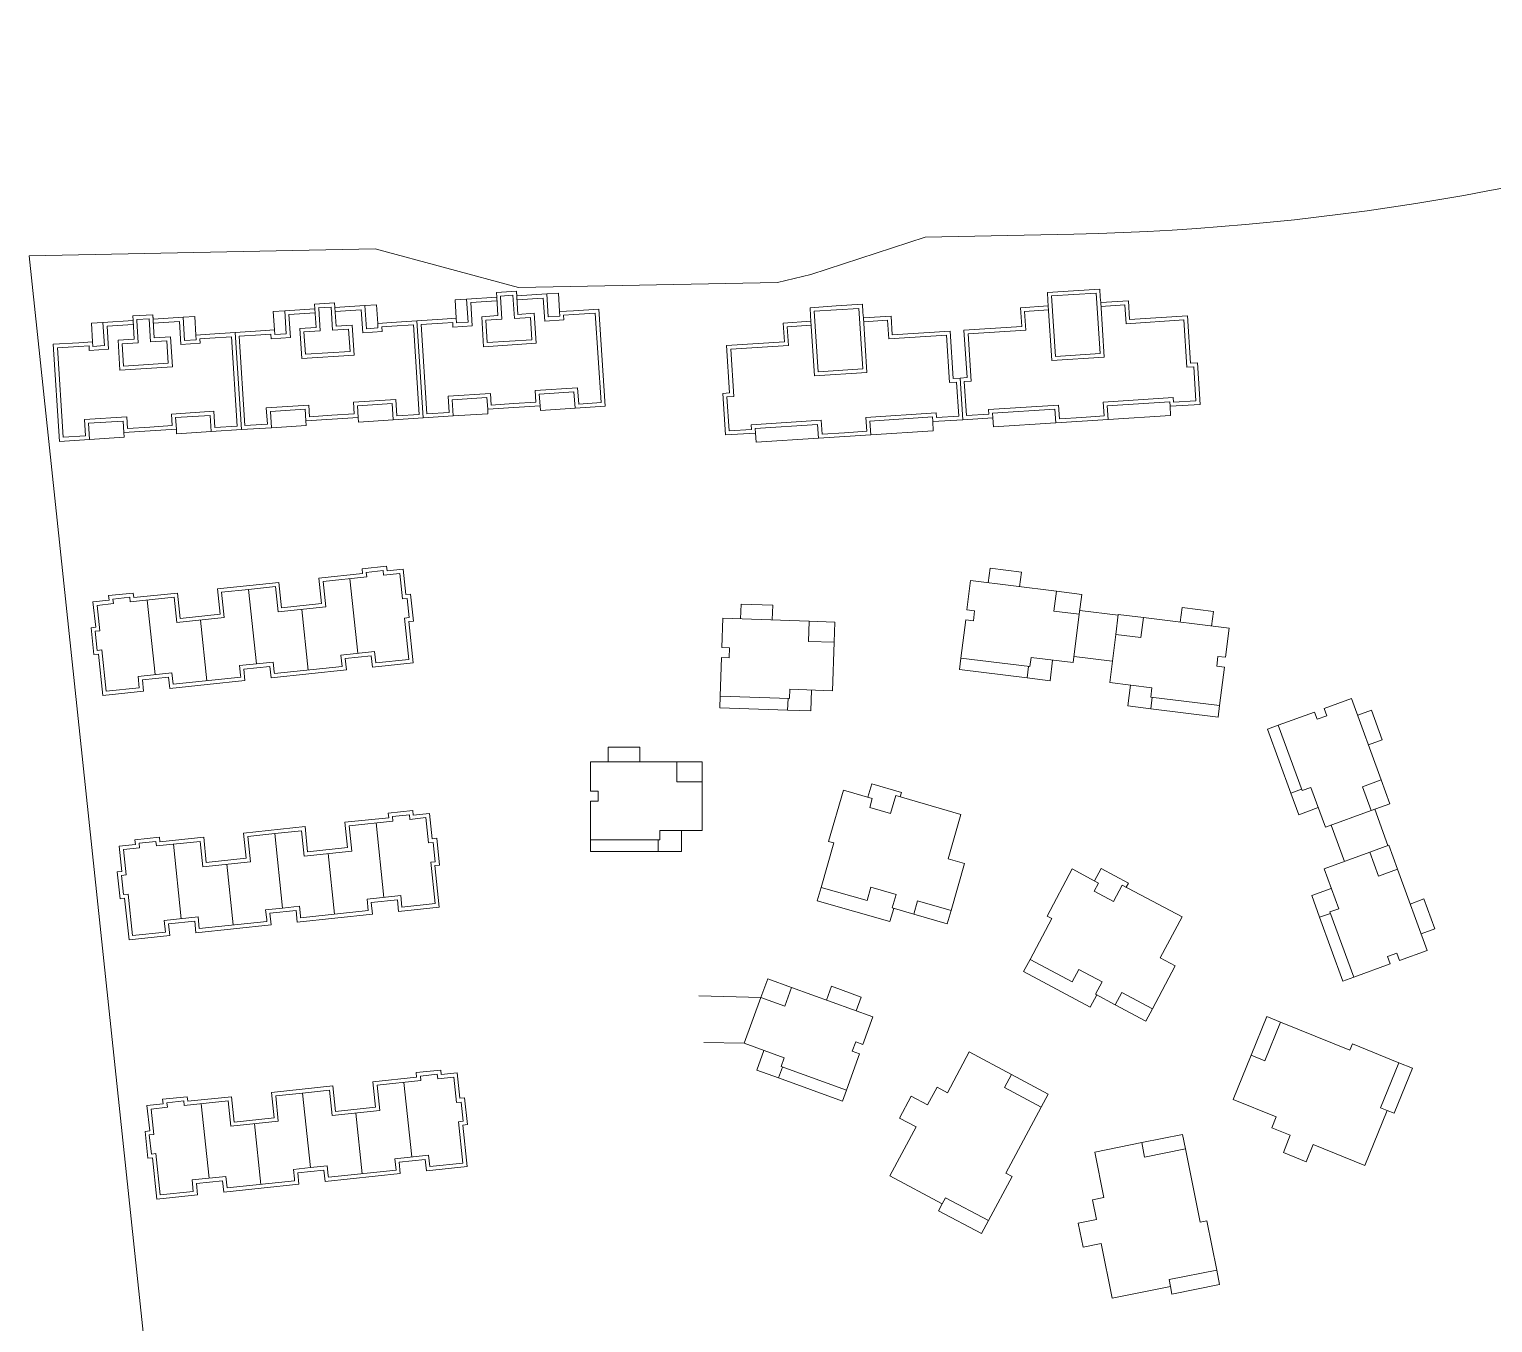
# Model space of a CAD drawing. Extents: x 741202 to 867202, y 603120 to 647617.
# Drawn here: x 814576 to 816851, y 607923 to 609934 of the extents above; entities that cross this region are included whole.
import ezdxf

# ---------------------------------------------------------------- set-up
doc = ezdxf.new("R2010")
doc.units = 0
doc.header["$LTSCALE"] = 1000
doc.header["$MEASUREMENT"] = 0
doc.layers.add('140', color=2, linetype='CONTINUOUS', lineweight=5)

msp = doc.modelspace()

# ---------------------------------------------------------------- linework, layer by layer
at = {"layer": '140', "color": 7}
for p, q in [((815968.4, 609610.6), (815791, 609552.3)), ((816199.7, 609615.4), (815968.4, 609610.6)), ((815114.1, 609592.7), (814576.4, 609581.4)), ((815336.7, 609532.2), (815114.1, 609592.7)), ((814576.4, 609581.4), (814944.2, 606108.4)), ((815739.4, 609540.2), (815336.7, 609532.2)), ((815791, 609552.3), (815739.4, 609540.2)), ((815238.1, 609513.2), (815256.1, 609514.4)), ((815302.8, 609517.4), (815256.1, 609514.4)), ((815256.1, 609514.4), (815258.4, 609478.4)), ((815333.5, 609526.6), (815302.3, 609524.6)), ((815302.3, 609524.6), (815302.8, 609517.4)), ((815302.8, 609517.4), (815304.7, 609488.6)), ((815327.9, 609520.2), (815308.7, 609519)), ((815308.7, 609519), (815308.8, 609517.8)), ((815308.8, 609517.8), (815311, 609483)), ((815330.2, 609484.3), (815327.9, 609520.2)), ((815333.9, 609519.4), (815333.5, 609526.6)), ((815335.8, 609490.6), (815333.5, 609526.6)), ((815380.6, 609522.4), (815333.9, 609519.4)), ((815375, 609516), (815334.3, 609513.4)), ((815377.4, 609480.1), (815375, 609516)), ((815398.6, 609523.6), (815380.6, 609522.4)), ((815383, 609486.5), (815380.6, 609522.4)), ((815400.5, 609494.8), (815398.6, 609523.6)), ((816199.3, 609527.4), (816158.6, 609524.8)), ((816158.6, 609524.8), (816159.4, 609512.2)), ((816199.7, 609521.4), (816165, 609519.2)), ((816165, 609519.2), (816171, 609425.2)), ((816199.3, 609527.4), (816240, 609530)), ((816234.4, 609523.7), (816199.7, 609521.4)), ((816240.5, 609429.7), (816234.4, 609523.7)), ((816240, 609530), (816240.8, 609517.5)), ((816240.8, 609517.5), (816241.4, 609508.8)), ((814955.5, 609495), (814973.5, 609496.1)), ((814957.4, 609466.3), (814955.5, 609495)), ((815020.2, 609499.2), (814973.5, 609496.1)), ((814973.5, 609496.1), (814975.8, 609460.2)), ((815020.6, 609493.2), (814979.9, 609490.5)), ((815050.9, 609508.4), (815019.7, 609506.3)), ((815019.7, 609506.3), (815020.2, 609499.2)), ((815020.2, 609499.2), (815022, 609470.4)), ((815045.3, 609502), (815026.1, 609500.7)), ((815026.1, 609500.7), (815026.2, 609499.5)), ((815026.2, 609499.5), (815028.4, 609464.8)), ((815047.6, 609466.1), (815045.3, 609502)), ((815051.3, 609501.2), (815050.9, 609508.4)), ((815053.2, 609472.4), (815050.9, 609508.4)), ((815098, 609504.2), (815051.3, 609501.2)), ((815092.4, 609497.8), (815051.7, 609495.2)), ((815094.7, 609461.9), (815092.4, 609497.8)), ((815116, 609505.3), (815098, 609504.2)), ((815100.3, 609468.3), (815098, 609504.2)), ((815117.8, 609476.6), (815116, 609505.3)), ((815240, 609484.5), (815238.1, 609513.2)), ((815303.2, 609511.4), (815262.5, 609508.8)), ((815262.5, 609508.8), (815264.8, 609472.8)), ((815360.9, 609492.3), (815335.8, 609490.6)), ((815363.9, 609445.6), (815360.9, 609492.3)), ((815422, 609496.2), (815400.5, 609494.8)), ((815400.5, 609494.8), (815400.9, 609487.6)), ((815461.5, 609498.8), (815422, 609496.2)), ((815455.9, 609492.4), (815422.4, 609490.2)), ((815464.9, 609353.5), (815455.9, 609492.4)), ((815471.3, 609347.9), (815461.5, 609498.8)), ((815830.5, 609503.6), (815789.8, 609501)), ((815789.8, 609501), (815790.6, 609488.4)), ((815830.9, 609497.7), (815796.1, 609495.4)), ((815796.1, 609495.4), (815802.2, 609401.4)), ((815830.5, 609503.6), (815871.2, 609506.3)), ((815865.6, 609499.9), (815830.9, 609497.7)), ((815871.7, 609405.9), (815865.6, 609499.9)), ((815871.2, 609506.3), (815872, 609493.7)), ((815872, 609493.7), (815872.6, 609485.1)), ((816160, 609503.6), (816116.9, 609500.8)), ((816116.9, 609500.8), (816118.7, 609471.7)), ((816160.4, 609497.6), (816123.2, 609495.2)), ((816123.2, 609495.2), (816125.1, 609466.1)), ((816159.4, 609512.2), (816160, 609503.6)), ((816160, 609503.6), (816165.4, 609418.8)), ((816241.4, 609508.8), (816284.5, 609511.6)), ((816246.9, 609424.1), (816241.4, 609508.8)), ((816241.8, 609502.9), (816278.9, 609505.3)), ((816278.9, 609505.3), (816280.8, 609476.1)), ((816284.5, 609511.6), (816286.4, 609482.5)), ((814672.9, 609476.8), (814690.9, 609477.9)), ((814674.8, 609448), (814672.9, 609476.8)), ((814737.6, 609480.9), (814690.9, 609477.9)), ((814690.9, 609477.9), (814693.2, 609442)), ((814738, 609475), (814697.2, 609472.3)), ((814697.2, 609472.3), (814699.6, 609436.4)), ((814768.2, 609490.1), (814737.1, 609488.1)), ((814737.1, 609488.1), (814737.6, 609480.9)), ((814737.6, 609480.9), (814739.4, 609452.2)), ((814762.6, 609483.8), (814743.5, 609482.5)), ((814743.5, 609482.5), (814743.6, 609481.3)), ((814743.6, 609481.3), (814745.8, 609446.6)), ((814765, 609447.8), (814762.6, 609483.8)), ((814768.7, 609482.9), (814768.2, 609490.1)), ((814770.6, 609454.2), (814768.2, 609490.1)), ((814815.4, 609486), (814768.7, 609482.9)), ((814809.8, 609479.6), (814769.1, 609477)), ((814812.1, 609443.7), (814809.8, 609479.6)), ((814833.4, 609487.1), (814815.4, 609486)), ((814817.7, 609450), (814815.4, 609486)), ((814835.2, 609458.4), (814833.4, 609487.1)), ((814979.9, 609490.5), (814982.2, 609454.6)), ((815022, 609470.4), (814996.9, 609468.8)), ((814996.9, 609468.8), (814999.9, 609422.1)), ((815078.3, 609474), (815053.2, 609472.4)), ((815081.3, 609427.3), (815078.3, 609474)), ((815118.3, 609469.4), (815100.3, 609468.3)), ((815139.4, 609478), (815117.8, 609476.6)), ((815117.8, 609476.6), (815118.3, 609469.4)), ((815139.8, 609472), (815124.2, 609471)), ((815124.2, 609471), (815124.7, 609463.8)), ((815178.9, 609480.5), (815139.4, 609478)), ((815173.3, 609474.2), (815139.8, 609472)), ((815182.3, 609335.2), (815173.3, 609474.2)), ((815218.4, 609483.1), (815178.9, 609480.5)), ((815188.6, 609329.6), (815178.9, 609480.5)), ((815178.9, 609480.5), (815188.6, 609329.6)), ((815218.8, 609477.1), (815185.3, 609474.9)), ((815185.3, 609474.9), (815194.2, 609336)), ((815240, 609484.5), (815218.4, 609483.1)), ((815234.4, 609478.1), (815218.8, 609477.1)), ((815234.8, 609470.9), (815234.4, 609478.1)), ((815264.8, 609472.8), (815234.8, 609470.9)), ((815240.4, 609477.3), (815240, 609484.5)), ((815258.4, 609478.4), (815240.4, 609477.3)), ((815304.7, 609488.6), (815279.5, 609487)), ((815279.5, 609487), (815282.5, 609440.3)), ((815311, 609483), (815285.9, 609481.4)), ((815285.9, 609481.4), (815288.1, 609446.7)), ((815355.3, 609485.9), (815330.2, 609484.3)), ((815357.6, 609451.2), (815355.3, 609485.9)), ((815407.3, 609482), (815377.4, 609480.1)), ((815400.9, 609487.6), (815383, 609486.5)), ((815422.4, 609490.2), (815406.8, 609489.2)), ((815406.8, 609489.2), (815407.3, 609482)), ((815791.1, 609479.8), (815748, 609477)), ((815748, 609477), (815749.9, 609447.9)), ((815791.5, 609473.8), (815754.4, 609471.4)), ((815754.4, 609471.4), (815756.3, 609442.3)), ((815790.6, 609488.4), (815791.1, 609479.8)), ((815791.1, 609479.8), (815796.6, 609395)), ((815872.6, 609485.1), (815915.7, 609487.9)), ((815878, 609400.3), (815872.6, 609485.1)), ((815873, 609479.1), (815910.1, 609481.5)), ((815910.1, 609481.5), (815912, 609452.4)), ((815915.7, 609487.9), (815917.6, 609458.7)), ((816118.7, 609471.7), (816028.9, 609465.9)), ((816280.8, 609476.1), (816370.6, 609481.9)), ((816286.4, 609482.5), (816376.2, 609488.3)), ((816370.6, 609481.9), (816375.3, 609408.3)), ((816376.2, 609488.3), (816381, 609414.7)), ((814653.2, 609446.6), (814613.7, 609444.1)), ((814674.8, 609448), (814653.2, 609446.6)), ((814675.2, 609440.8), (814674.8, 609448)), ((814739.4, 609452.2), (814714.3, 609450.6)), ((814714.3, 609450.6), (814717.3, 609403.9)), ((814745.8, 609446.6), (814720.7, 609445)), ((814790.1, 609449.5), (814765, 609447.8)), ((814795.7, 609455.8), (814770.6, 609454.2)), ((814792.3, 609414.7), (814790.1, 609449.5)), ((814798.7, 609409.1), (814795.7, 609455.8)), ((814842.1, 609445.6), (814812.1, 609443.7)), ((814835.7, 609451.2), (814817.7, 609450)), ((814856.8, 609459.8), (814835.2, 609458.4)), ((814835.2, 609458.4), (814835.7, 609451.2)), ((814857.2, 609453.8), (814841.6, 609452.8)), ((814841.6, 609452.8), (814842.1, 609445.6)), ((814896.3, 609462.3), (814856.8, 609459.8)), ((814890.7, 609455.9), (814857.2, 609453.8)), ((814899.7, 609317), (814890.7, 609455.9)), ((814935.8, 609464.9), (814896.3, 609462.3)), ((814906, 609311.4), (814896.3, 609462.3)), ((814896.3, 609462.3), (814906, 609311.4)), ((814936.2, 609458.9), (814902.7, 609456.7)), ((814902.7, 609456.7), (814911.6, 609317.8)), ((814957.4, 609466.3), (814935.8, 609464.9)), ((814951.8, 609459.9), (814936.2, 609458.9)), ((814952.2, 609452.7), (814951.8, 609459.9)), ((814982.2, 609454.6), (814952.2, 609452.7)), ((814957.8, 609459.1), (814957.4, 609466.3)), ((814975.8, 609460.2), (814957.8, 609459.1)), ((815028.4, 609464.8), (815003.3, 609463.2)), ((815003.3, 609463.2), (815005.5, 609428.5)), ((815072.7, 609467.7), (815047.6, 609466.1)), ((815075, 609432.9), (815072.7, 609467.7)), ((815124.7, 609463.8), (815094.7, 609461.9)), ((815282.5, 609440.3), (815363.9, 609445.6)), ((815288.1, 609446.7), (815357.6, 609451.2)), ((815749.9, 609447.9), (815660.1, 609442.1)), ((815912, 609452.4), (816001.8, 609458.1)), ((815917.6, 609458.7), (816007.4, 609464.5)), ((816001.8, 609458.1), (816006.5, 609384.5)), ((816007.4, 609464.5), (816012.1, 609390.9)), ((816028.9, 609465.9), (816033.7, 609392.3)), ((816125.1, 609466.1), (816035.3, 609460.3)), ((816035.3, 609460.3), (816040, 609386.7)), ((814613.7, 609444.1), (814623.4, 609293.2)), ((814653.6, 609440.7), (814620.1, 609438.5)), ((814620.1, 609438.5), (814629, 609299.6)), ((814669.2, 609441.7), (814653.6, 609440.7)), ((814669.6, 609434.5), (814669.2, 609441.7)), ((814699.6, 609436.4), (814669.6, 609434.5)), ((814693.2, 609442), (814675.2, 609440.8)), ((814720.7, 609445), (814722.9, 609410.3)), ((814999.9, 609422.1), (815081.3, 609427.3)), ((815005.5, 609428.5), (815075, 609432.9)), ((815660.1, 609442.1), (815664.8, 609368.5)), ((815756.3, 609442.3), (815666.5, 609436.5)), ((815666.5, 609436.5), (815671.2, 609362.9)), ((816165.4, 609418.8), (816246.9, 609424.1)), ((816171, 609425.2), (816240.5, 609429.7)), ((814717.3, 609403.9), (814798.7, 609409.1)), ((814722.9, 609410.3), (814792.3, 609414.7)), ((815796.6, 609395), (815878, 609400.3)), ((815802.2, 609401.4), (815871.7, 609405.9)), ((816375.3, 609408.3), (816386.1, 609409)), ((816381, 609414.7), (816391.7, 609415.4)), ((816386.1, 609409), (816389.5, 609356.3)), ((816391.7, 609415.4), (816395.9, 609350.7)), ((816006.5, 609384.5), (816017.3, 609385.2)), ((816012.1, 609390.9), (816022.9, 609391.6)), ((816017.3, 609385.2), (816020.7, 609332.5)), ((816033.7, 609392.3), (816022.9, 609391.6)), ((816022.9, 609391.6), (816027.1, 609326.9)), ((816022.9, 609391.6), (816027.1, 609326.9)), ((816040, 609386.7), (816029.3, 609386)), ((816029.3, 609386), (816032.7, 609333.3)), ((815080.1, 609353.9), (815145.9, 609358.2)), ((815145.9, 609358.2), (815147.5, 609333)), ((815227.3, 609363.4), (815293.2, 609367.7)), ((815229, 609338.3), (815227.3, 609363.4)), ((815233.7, 609357.8), (815287.6, 609361.3)), ((815235.3, 609332.7), (815233.7, 609357.8)), ((815287.6, 609361.3), (815288.8, 609343.3)), ((815293.2, 609367.7), (815294.4, 609349.7)), ((815362.7, 609372.1), (815428.5, 609376.4)), ((815363.8, 609354.2), (815362.7, 609372.1)), ((815369, 609366.5), (815422.9, 609370)), ((815370.2, 609348.6), (815369, 609366.5)), ((815422.9, 609370), (815424.5, 609344.9)), ((815428.5, 609376.4), (815430.2, 609351.2)), ((815664.8, 609368.5), (815654.1, 609367.8)), ((815654.1, 609367.8), (815658.2, 609303.1)), ((815671.2, 609362.9), (815660.4, 609362.2)), ((815660.4, 609362.2), (815663.8, 609309.5)), ((816354.3, 609361.2), (816245.4, 609354.2)), ((816348.7, 609354.9), (816251.7, 609348.6)), ((816349.2, 609347.7), (816348.7, 609354.9)), ((816354.8, 609354.1), (816354.3, 609361.2)), ((816389.5, 609356.3), (816354.8, 609354.1)), ((814797.4, 609335.7), (814863.3, 609339.9)), ((814798.6, 609317.7), (814797.4, 609335.7)), ((814803.8, 609330.1), (814857.7, 609333.6)), ((814857.7, 609333.6), (814859.3, 609308.4)), ((814863.3, 609339.9), (814864.9, 609314.8)), ((814944.7, 609345.2), (815010.6, 609349.4)), ((814946.4, 609320), (814944.7, 609345.2)), ((814951.1, 609339.6), (815005, 609343.1)), ((814952.7, 609314.4), (814951.1, 609339.6)), ((815005, 609343.1), (815006.2, 609325.1)), ((815010.6, 609349.4), (815011.8, 609331.5)), ((815011.8, 609331.5), (815046.5, 609333.7)), ((815046.5, 609333.7), (815081.2, 609335.9)), ((815081.2, 609335.9), (815080.1, 609353.9)), ((815086.4, 609348.3), (815140.3, 609351.8)), ((815087.6, 609330.3), (815086.4, 609348.3)), ((815140.3, 609351.8), (815141.9, 609326.6)), ((815147.5, 609333), (815182.3, 609335.2)), ((815188.6, 609329.6), (815235.3, 609332.7)), ((815194.2, 609336), (815229, 609338.3)), ((815235.3, 609332.7), (815289.2, 609336.1)), ((815288.8, 609343.3), (815329.5, 609345.9)), ((815289.2, 609336.1), (815288.8, 609343.3)), ((815294.4, 609349.7), (815329.1, 609351.9)), ((815329.1, 609351.9), (815363.8, 609354.2)), ((815329.5, 609345.9), (815370.2, 609348.6)), ((815370.7, 609341.4), (815370.2, 609348.6)), ((815424.5, 609344.9), (815370.7, 609341.4)), ((815424.5, 609344.9), (815471.3, 609347.9)), ((815430.2, 609351.2), (815464.9, 609353.5)), ((815985.5, 609337.5), (815876.5, 609330.4)), ((815986, 609330.3), (815985.5, 609337.5)), ((816020.7, 609332.5), (815986, 609330.3)), ((816032.7, 609333.3), (816067.4, 609335.5)), ((816066.9, 609342.7), (816175.9, 609349.7)), ((816067.4, 609335.5), (816066.9, 609342.7)), ((816073.3, 609337.1), (816170.3, 609343.4)), ((816073.8, 609329.9), (816073.3, 609337.1)), ((816170.3, 609343.4), (816171.7, 609321.8)), ((816175.9, 609349.7), (816177.3, 609328.2)), ((816246.7, 609332.7), (816212, 609330.4)), ((816245.4, 609354.2), (816246.7, 609332.7)), ((816251.7, 609348.6), (816253.1, 609327.1)), ((816253.1, 609327.1), (816350.1, 609333.3)), ((816395.9, 609350.7), (816349.2, 609347.7)), ((816350.1, 609333.3), (816349.2, 609347.7)), ((814662.1, 609327), (814728, 609331.2)), ((814663.7, 609301.8), (814662.1, 609327)), ((814668.5, 609321.4), (814722.4, 609324.8)), ((814670.1, 609296.2), (814668.5, 609321.4)), ((814722.4, 609324.8), (814723.5, 609306.9)), ((814723.5, 609306.9), (814764.3, 609309.5)), ((814728, 609331.2), (814729.1, 609313.3)), ((814729.1, 609313.3), (814763.9, 609315.5)), ((814763.9, 609315.5), (814798.6, 609317.7)), ((814764.3, 609309.5), (814805, 609312.1)), ((814805, 609312.1), (814803.8, 609330.1)), ((814805.4, 609304.9), (814805, 609312.1)), ((814859.3, 609308.4), (814906, 609311.4)), ((814864.9, 609314.8), (814899.7, 609317)), ((814906, 609311.4), (814952.7, 609314.4)), ((814911.6, 609317.8), (814946.4, 609320)), ((814952.7, 609314.4), (815006.6, 609317.9)), ((815006.2, 609325.1), (815046.9, 609327.7)), ((815006.6, 609317.9), (815006.2, 609325.1)), ((815046.9, 609327.7), (815087.6, 609330.3)), ((815088, 609323.2), (815087.6, 609330.3)), ((815141.9, 609326.6), (815088, 609323.2)), ((815141.9, 609326.6), (815188.6, 609329.6)), ((815663.8, 609309.5), (815698.6, 609311.8)), ((815698.1, 609318.9), (815807.1, 609326)), ((815698.6, 609311.8), (815698.1, 609318.9)), ((815704.5, 609313.3), (815801.5, 609319.6)), ((815704.9, 609306.2), (815704.5, 609313.3)), ((815801.5, 609319.6), (815802.9, 609298)), ((815807.1, 609326), (815808.5, 609304.4)), ((815877.9, 609308.9), (815843.2, 609306.7)), ((815876.5, 609330.4), (815877.9, 609308.9)), ((815979.9, 609331.1), (815882.9, 609324.8)), ((815882.9, 609324.8), (815884.3, 609303.3)), ((815884.3, 609303.3), (815981.3, 609309.5)), ((815980.4, 609323.9), (815979.9, 609331.1)), ((816027.1, 609326.9), (815980.4, 609323.9)), ((815981.3, 609309.5), (815980.4, 609323.9)), ((816027.1, 609326.9), (816073.8, 609329.9)), ((816073.8, 609329.9), (816074.7, 609315.6)), ((816074.7, 609315.6), (816171.7, 609321.8)), ((816171.7, 609321.8), (816212.4, 609324.4)), ((816177.3, 609328.2), (816212, 609330.4)), ((816253.1, 609327.1), (816212.4, 609324.4)), ((814623.4, 609293.2), (814670.1, 609296.2)), ((814629, 609299.6), (814663.7, 609301.8)), ((814670.1, 609296.2), (814724, 609299.7)), ((814724, 609299.7), (814723.5, 609306.9)), ((814859.3, 609308.4), (814805.4, 609304.9)), ((815658.2, 609303.1), (815704.9, 609306.2)), ((815704.9, 609306.2), (815705.9, 609291.8)), ((815705.9, 609291.8), (815802.9, 609298)), ((815802.9, 609298), (815843.6, 609300.7)), ((815808.5, 609304.4), (815843.2, 609306.7)), ((815884.3, 609303.3), (815843.6, 609300.7)), ((815026.3, 609080.6), (815094.3, 609087.8)), ((815100.9, 609082.4), (815032.9, 609075.3)), ((815093.5, 609094.9), (815131.7, 609099)), ((815094.3, 609087.8), (815093.5, 609094.9)), ((815126.4, 609092.4), (815100.1, 609089.6)), ((815100.1, 609089.6), (815100.9, 609082.4)), ((815127.1, 609085.2), (815126.4, 609092.4)), ((815152.2, 609087.8), (815127.1, 609085.2)), ((815131.7, 609099), (815132.5, 609091.8)), ((815132.5, 609091.8), (815157.5, 609094.4)), ((815156.4, 609048.5), (815152.2, 609087.8)), ((815157.5, 609094.4), (815161.7, 609055)), ((816069.4, 609095.9), (816066.6, 609073.3)), ((816118.2, 609089.9), (816069.4, 609095.9)), ((816115.4, 609067.3), (816118.2, 609089.9)), ((814868.7, 609064), (814964.2, 609074.1)), ((814872.9, 609024.6), (814868.7, 609064)), ((814875.3, 609058.7), (814917.1, 609063.1)), ((814879.5, 609019.3), (814875.3, 609058.7)), ((814958.9, 609067.5), (814917.1, 609063.1)), ((814929.3, 608947.3), (814917.1, 609063.1)), ((814929.3, 608947.3), (814917.1, 609063.1)), ((814929.3, 608947.3), (814917.1, 609063.1)), ((814929.3, 608947.3), (814917.1, 609063.1)), ((814963, 609028.1), (814958.9, 609067.5)), ((814964.2, 609074.1), (814968.4, 609034.7)), ((815030.4, 609041.2), (815026.3, 609080.6)), ((815032.9, 609075.3), (815037, 609035.9)), ((815086.8, 608963.9), (815074.6, 609079.7)), ((816033.6, 609031.4), (816039.2, 609076.7)), ((816039.2, 609076.7), (816172.6, 609060.2)), ((816172.6, 609060.2), (816168.8, 609029.3)), ((816172.6, 609060.2), (816211.9, 609055.4)), ((814675.4, 609043.7), (814700.5, 609046.3)), ((814679.6, 609004.3), (814675.4, 609043.7)), ((814682, 609038.3), (814707.1, 609041)), ((814686.2, 608998.9), (814682, 609038.3)), ((814699.7, 609053.5), (814737.9, 609057.5)), ((814700.5, 609046.3), (814699.7, 609053.5)), ((814706.3, 609048.1), (814732.6, 609050.9)), ((814707.1, 609041), (814706.3, 609048.1)), ((814732.6, 609050.9), (814733.3, 609043.7)), ((814733.3, 609043.7), (814801.3, 609050.9)), ((814737.9, 609057.5), (814738.7, 609050.3)), ((814738.7, 609050.3), (814806.7, 609057.5)), ((814771.8, 608930.7), (814759.6, 609046.5)), ((814801.3, 609050.9), (814805.5, 609011.5)), ((814806.7, 609057.5), (814810.8, 609018.1)), ((815037, 609035.9), (814963, 609028.1)), ((814968.4, 609034.7), (815030.4, 609041.2)), ((815163.5, 609049.2), (815156.4, 609048.5)), ((815161.7, 609055), (815168.9, 609055.8)), ((815166.7, 609019.4), (815163.5, 609049.2)), ((815168.9, 609055.8), (815173.3, 609014)), ((815682.7, 609040.2), (815681.9, 609017.4)), ((815731.9, 609038.4), (815682.7, 609040.2)), ((815731.1, 609015.6), (815731.9, 609038.4)), ((816211.9, 609055.4), (816208.1, 609024.4)), ((814805.5, 609011.5), (814879.5, 609019.3)), ((814810.8, 609018.1), (814872.9, 609024.6)), ((814842.5, 609015.4), (814852.4, 608921.1)), ((814842.5, 609015.4), (814852.4, 608921.1)), ((815000, 609032), (815009.9, 608937.7)), ((815000, 609032), (815009.9, 608937.7)), ((815159.5, 609018.6), (815166.7, 609019.4)), ((815166.3, 608954.2), (815159.5, 609018.6)), ((815173.3, 609014), (815166.1, 609013.3)), ((815166.1, 609013.3), (815172.9, 608948.8)), ((815652.7, 608972.8), (815654.3, 609018.4)), ((815654.3, 609018.4), (815788.6, 609013.6)), ((815788.6, 609013.6), (815787.5, 608982.4)), ((815788.6, 609013.6), (815828.2, 609012.2)), ((816024.3, 608956.4), (816031.7, 609016)), ((816031.7, 609016), (816043.6, 609014.5)), ((816045.5, 609030), (816033.6, 609031.4)), ((816043.6, 609014.5), (816045.5, 609030)), ((816168.8, 609029.3), (816208.1, 609024.4)), ((816208.1, 609024.4), (816198.8, 608949.4)), ((816268.4, 609023), (816208.8, 609030.3)), ((816268.5, 609024.2), (816264.7, 608993.2)), ((816307.8, 609019.3), (816268.5, 609024.2)), ((816307.8, 609019.3), (816304, 608988.3)), ((816441.2, 609002.8), (816307.8, 609019.3)), ((816365, 609012.2), (816367.8, 609034.9)), ((816367.8, 609034.9), (816416.6, 609028.8)), ((816416.6, 609028.8), (816413.8, 609006.2)), ((814672.4, 609003.5), (814679.6, 609004.3)), ((814676.8, 608961.8), (814672.4, 609003.5)), ((814679, 608998.2), (814686.2, 608998.9)), ((814682.1, 608968.3), (814679, 608998.2)), ((815828.2, 609012.2), (815827.1, 608981)), ((816264.7, 608993.2), (816255.4, 608918.2)), ((816304, 608988.3), (816264.7, 608993.2)), ((816435.6, 608957.6), (816441.2, 609002.8)), ((814689.3, 608969.1), (814682.1, 608968.3)), ((814696.1, 608904.7), (814689.3, 608969.1)), ((815664.7, 608972.4), (815652.7, 608972.8)), ((815664.1, 608956.8), (815664.7, 608972.4)), ((815787.5, 608982.4), (815827.1, 608981)), ((815827.1, 608981), (815824.4, 608905.4)), ((814684, 608962.5), (814676.8, 608961.8)), ((814690.7, 608898.1), (814684, 608962.5)), ((814929.3, 608947.3), (814903, 608944.6)), ((814929.3, 608947.3), (814955.6, 608950.1)), ((814955.6, 608950.1), (814957.1, 608935.2)), ((815060.6, 608961.1), (815113.1, 608966.7)), ((815062.5, 608943.2), (815060.6, 608961.1)), ((815107.7, 608960.1), (815067.2, 608955.8)), ((815067.2, 608955.8), (815069.1, 608937.9)), ((815109.6, 608942.2), (815107.7, 608960.1)), ((815172.9, 608948.8), (815109.6, 608942.2)), ((815113.1, 608966.7), (815115, 608948.8)), ((815115, 608948.8), (815166.3, 608954.2)), ((815650, 608897.3), (815652.1, 608957.2)), ((815652.1, 608957.2), (815664.1, 608956.8)), ((816022.1, 608938.6), (816024.3, 608956.4)), ((816131.5, 608943.2), (816024.3, 608956.4)), ((816133.3, 608957.5), (816131.5, 608943.2)), ((816198.8, 608949.4), (816133.3, 608957.5)), ((816166.6, 608953.3), (816162.7, 608921.2)), ((816259.5, 608951.5), (816200, 608958.9)), ((816421.8, 608943.6), (816423.7, 608959)), ((816423.7, 608959), (816435.6, 608957.6)), ((814798, 608933.5), (814745.5, 608928)), ((814745.5, 608928), (814747.4, 608910.1)), ((814792.7, 608926.9), (814752.1, 608922.6)), ((814752.1, 608922.6), (814754, 608904.7)), ((814794.6, 608909), (814792.7, 608926.9)), ((814799.9, 608915.6), (814798, 608933.5)), ((814904.9, 608926.7), (814799.9, 608915.6)), ((814903, 608944.6), (814904.6, 608929.6)), ((814904.6, 608929.6), (814904.9, 608926.7)), ((814950.2, 608943.5), (814909.6, 608939.2)), ((814909.6, 608939.2), (814911.5, 608921.3)), ((814952.1, 608925.6), (814950.2, 608943.5)), ((815069.1, 608937.9), (814952.1, 608925.6)), ((814957.1, 608935.2), (814957.4, 608932.2)), ((814957.4, 608932.2), (815062.5, 608943.2)), ((816126.9, 608925.6), (816022.1, 608938.6)), ((816126.9, 608925.6), (816129.2, 608943.5)), ((816162.7, 608921.2), (816126.9, 608925.6)), ((816433.7, 608942.1), (816421.8, 608943.6)), ((816426.3, 608882.5), (816433.7, 608942.1)), ((814754, 608904.7), (814690.7, 608898.1)), ((814747.4, 608910.1), (814696.1, 608904.7)), ((814853, 608915.2), (814794.6, 608909)), ((814911.5, 608921.3), (814853, 608915.2)), ((815758.4, 608907.8), (815757.9, 608893.4)), ((815824.4, 608905.4), (815758.4, 608907.8)), ((815792, 608906.6), (815790.8, 608874.2)), ((816255.4, 608918.2), (816320.9, 608910.1)), ((816287.6, 608914.2), (816283.6, 608882)), ((816320.9, 608910.1), (816319.1, 608895.8)), ((815649.3, 608879.3), (815650, 608897.3)), ((815754.9, 608875.5), (815649.3, 608879.3)), ((815757.9, 608893.4), (815650, 608897.3)), ((815754.9, 608875.5), (815755.5, 608893.5)), ((816283.6, 608882), (816319.3, 608877.6)), ((816319.1, 608895.8), (816426.3, 608882.5)), ((816319.3, 608877.6), (816321.5, 608895.5)), ((816319.3, 608877.6), (816424.1, 608864.7)), ((816424.1, 608864.7), (816426.3, 608882.5)), ((816588.5, 608877.9), (816631.3, 608893.5)), ((816592.6, 608866.6), (816588.5, 608877.9)), ((816631.3, 608893.5), (816677.4, 608767.2)), ((815790.8, 608874.2), (815754.9, 608875.5)), ((816517.4, 608851.9), (816573.8, 608872.5)), ((816573.8, 608872.5), (816577.9, 608861.2)), ((816577.9, 608861.2), (816592.6, 608866.6)), ((816662.2, 608875.4), (816640.8, 608867.6)), ((816679, 608829.2), (816662.2, 608875.4)), ((816500.5, 608845.8), (816517.4, 608851.9)), ((816536.7, 608746.6), (816500.5, 608845.8)), ((816554.5, 608750.5), (816517.4, 608851.9)), ((815475.9, 608818), (815475.9, 608795.2)), ((815525.1, 608818), (815475.9, 608818)), ((815525.1, 608795.2), (815525.1, 608818)), ((816657.6, 608821.4), (816679, 608829.2)), ((815448.3, 608795.2), (815582.7, 608795.2)), ((815448.3, 608749.6), (815448.3, 608795.2)), ((815582.7, 608795.2), (815622.3, 608795.2)), ((815582.7, 608795.2), (815582.7, 608764)), ((815622.3, 608795.2), (815622.3, 608764)), ((815582.7, 608764), (815622.3, 608764)), ((815622.3, 608764), (815622.3, 608688.4)), ((816677.4, 608767.2), (816648.1, 608756.5)), ((816677.4, 608767.2), (816691, 608730)), ((815460.3, 608749.6), (815448.3, 608749.6)), ((815460.3, 608734), (815460.3, 608749.6)), ((815818.6, 608671.5), (815841.5, 608751)), ((815841.5, 608751), (815886.5, 608738.1)), ((815885.6, 608760.8), (815879.6, 608740.1)), ((815931.7, 608747.6), (815885.6, 608760.8)), ((815914.8, 608715), (815922.8, 608742.6)), ((815922.8, 608742.6), (816024.3, 608713.4)), ((815929.7, 608740.7), (815931.7, 608747.6)), ((816536.7, 608746.6), (816553.6, 608752.7)), ((816549.1, 608712.8), (816536.7, 608746.6)), ((816568, 608755.4), (816554.5, 608750.5)), ((816590.6, 608693.4), (816568, 608755.4)), ((816648.1, 608756.5), (816661.6, 608719.3)), ((815134.2, 608715.5), (815172.4, 608719.5)), ((815172.4, 608719.5), (815173.2, 608712.3)), ((815448.3, 608734), (815460.3, 608734)), ((815448.3, 608674), (815448.3, 608734)), ((815886.5, 608738.1), (815882.5, 608724.3)), ((815882.5, 608724.3), (815914.8, 608715)), ((816579.5, 608723.9), (816549.1, 608712.8)), ((816661.6, 608719.3), (816590.6, 608693.4)), ((816691, 608730), (816661.6, 608719.3)), ((816687.8, 608665), (816667.3, 608721.4)), ((815067, 608701.1), (815135, 608708.3)), ((815071.1, 608661.8), (815067, 608701.1)), ((815141.6, 608703), (815073.5, 608695.8)), ((815073.5, 608695.8), (815077.7, 608656.4)), ((815127.5, 608584.4), (815115.3, 608700.2)), ((815135, 608708.3), (815134.2, 608715.5)), ((815167.1, 608712.9), (815140.8, 608710.1)), ((815140.8, 608710.1), (815141.6, 608703)), ((815167.8, 608705.7), (815167.1, 608712.9)), ((815192.9, 608708.4), (815167.8, 608705.7)), ((815173.2, 608712.3), (815198.2, 608715)), ((815197, 608669), (815192.9, 608708.4)), ((815198.2, 608715), (815202.4, 608675.6)), ((816024.3, 608713.4), (816004.3, 608644.2)), ((816620.2, 608640.3), (816599.6, 608696.7)), ((814740.4, 608674), (814778.6, 608678)), ((814741.2, 608666.8), (814740.4, 608674)), ((814778.6, 608678), (814779.3, 608670.8)), ((814779.3, 608670.8), (814847.4, 608678)), ((814847.4, 608678), (814851.5, 608638.6)), ((814909.4, 608684.5), (815004.9, 608694.6)), ((814913.6, 608645.2), (814909.4, 608684.5)), ((814916, 608679.2), (814957.8, 608683.6)), ((814920.2, 608639.8), (814916, 608679.2)), ((814999.6, 608688), (814957.8, 608683.6)), ((814970, 608567.8), (814957.8, 608683.6)), ((814970, 608567.8), (814957.8, 608683.6)), ((814970, 608567.8), (814957.8, 608683.6)), ((814970, 608567.8), (814957.8, 608683.6)), ((815003.7, 608648.6), (814999.6, 608688)), ((815004.9, 608694.6), (815009, 608655.2)), ((815202.4, 608675.6), (815209.5, 608676.3)), ((815209.5, 608676.3), (815213.9, 608634.6)), ((815448.3, 608656), (815448.3, 608674)), ((815556.3, 608674), (815448.3, 608674)), ((815553.9, 608656), (815553.9, 608674)), ((815556.3, 608688.4), (815556.3, 608674)), ((815622.3, 608688.4), (815556.3, 608688.4)), ((815589.9, 608688.4), (815589.9, 608656)), ((814716.1, 608664.2), (814741.2, 608666.8)), ((814720.2, 608624.8), (814716.1, 608664.2)), ((814722.7, 608658.8), (814747.8, 608661.5)), ((814726.8, 608619.5), (814722.7, 608658.8)), ((814747, 608668.6), (814773.3, 608671.4)), ((814747.8, 608661.5), (814747, 608668.6)), ((814773.3, 608671.4), (814774, 608664.3)), ((814774, 608664.3), (814842, 608671.4)), ((814812.5, 608551.3), (814800.3, 608667)), ((814842, 608671.4), (814846.2, 608632)), ((815077.7, 608656.4), (815003.7, 608648.6)), ((815009, 608655.2), (815071.1, 608661.8)), ((815040.7, 608652.5), (815050.6, 608558.2)), ((815040.7, 608652.5), (815050.6, 608558.2)), ((815204.2, 608669.7), (815197, 608669)), ((815207.3, 608639.9), (815204.2, 608669.7)), ((815553.9, 608656), (815448.3, 608656)), ((815589.9, 608656), (815553.9, 608656)), ((815806.8, 608600), (815826.7, 608669.1)), ((815826.7, 608669.1), (815818.6, 608671.5)), ((816659.7, 608654.7), (816588.6, 608628.8)), ((816689, 608665.4), (816659.7, 608654.7)), ((816673.2, 608617.5), (816659.7, 608654.7)), ((816702.5, 608628.2), (816689, 608665.4)), ((814846.2, 608632), (814920.2, 608639.8)), ((814851.5, 608638.6), (814913.6, 608645.2)), ((814883.2, 608635.9), (814893.1, 608541.7)), ((814883.2, 608635.9), (814893.1, 608541.7)), ((815200.2, 608639.1), (815207.3, 608639.9)), ((815207, 608574.7), (815200.2, 608639.1)), ((815213.9, 608634.6), (815206.8, 608633.8)), ((815206.8, 608633.8), (815213.6, 608569.4)), ((816004.3, 608644.2), (816029.7, 608636.9)), ((816029.7, 608636.9), (816008.8, 608564.3)), ((816158, 608555.5), (816196.9, 608628.6)), ((816196.9, 608628.6), (816238.2, 608606.6)), ((816242, 608629.1), (816231.9, 608610)), ((816284.4, 608606.5), (816242, 608629.1)), ((816588.6, 608628.8), (816611.3, 608566.8)), ((816702.5, 608628.2), (816673.2, 608617.5)), ((816748.6, 608502), (816702.5, 608628.2)), ((814713.1, 608624.1), (814720.2, 608624.8)), ((814717.5, 608582.3), (814713.1, 608624.1)), ((814719.7, 608618.7), (814726.8, 608619.5)), ((814722.8, 608588.9), (814719.7, 608618.7)), ((816238.2, 608606.6), (816231.5, 608593.9)), ((816281, 608600.2), (816284.4, 608606.5)), ((814724.6, 608583), (814717.5, 608582.3)), ((814730, 608589.6), (814722.8, 608588.9)), ((814731.4, 608518.6), (814724.6, 608583)), ((814736.8, 608525.2), (814730, 608589.6)), ((815101.3, 608581.7), (815153.8, 608587.2)), ((815103.1, 608563.8), (815101.3, 608581.7)), ((815153.8, 608587.2), (815155.6, 608569.3)), ((815800.8, 608579.2), (815806.8, 608600)), ((815878.3, 608579.4), (815806.8, 608600)), ((815884.3, 608600.1), (815878.3, 608579.4)), ((815923.5, 608588.9), (815884.3, 608600.1)), ((815917.5, 608568.1), (815923.5, 608588.9)), ((816231.5, 608593.9), (816261.1, 608578.1)), ((816261.1, 608578.1), (816274.7, 608603.6)), ((816274.7, 608603.6), (816367.9, 608554)), ((816599.7, 608598.4), (816569.3, 608587.3)), ((816569.3, 608587.3), (816581.6, 608553.5)), ((816722.3, 608574.1), (816743.7, 608582)), ((816743.7, 608582), (816760.6, 608535.7)), ((814970, 608567.8), (814943.7, 608565.1)), ((814943.7, 608565.1), (814945.3, 608550.2)), ((814990.9, 608564), (814950.3, 608559.7)), ((814950.3, 608559.7), (814952.2, 608541.8)), ((814970, 608567.8), (814996.2, 608570.6)), ((814992.8, 608546.1), (814990.9, 608564)), ((815109.7, 608558.4), (814992.8, 608546.1)), ((814996.2, 608570.6), (814997.8, 608555.7)), ((814998.1, 608552.7), (815103.1, 608563.8)), ((815148.4, 608580.6), (815107.8, 608576.3)), ((815107.8, 608576.3), (815109.7, 608558.4)), ((815150.3, 608562.7), (815148.4, 608580.6)), ((815213.6, 608569.4), (815150.3, 608562.7)), ((815155.6, 608569.3), (815207, 608574.7)), ((815913.8, 608546.7), (815800.8, 608579.2)), ((815919.8, 608567.4), (815913.8, 608546.7)), ((815950.9, 608558.5), (815917.5, 608568.1)), ((815956.9, 608579.2), (815950.9, 608558.5)), ((816002.8, 608543.5), (815950.9, 608558.5)), ((816008.8, 608564.3), (815956.9, 608579.2)), ((816008.8, 608564.3), (816002.8, 608543.5)), ((816581.6, 608553.5), (816598.6, 608559.6)), ((816611.3, 608566.8), (816597.7, 608561.9)), ((816597.7, 608561.9), (816634.8, 608460.4)), ((814838.7, 608554), (814786.2, 608548.5)), ((814786.2, 608548.5), (814788.1, 608530.6)), ((814833.4, 608547.4), (814792.8, 608543.2)), ((814792.8, 608543.2), (814794.7, 608525.3)), ((814835.3, 608529.5), (814833.4, 608547.4)), ((814893.7, 608535.7), (814835.3, 608529.5)), ((814840.6, 608536.1), (814838.7, 608554)), ((814945.6, 608547.2), (814840.6, 608536.1)), ((814952.2, 608541.8), (814893.7, 608535.7)), ((814945.3, 608550.2), (814945.6, 608547.2)), ((814997.8, 608555.7), (814998.1, 608552.7)), ((816131.6, 608488), (816165.4, 608551.6)), ((816165.4, 608551.6), (816158, 608555.5)), ((816367.9, 608554), (816334.1, 608490.4)), ((816581.6, 608553.5), (816617.9, 608454.3)), ((816760.6, 608535.7), (816739.2, 608527.9)), ((814794.7, 608525.3), (814731.4, 608518.6)), ((814788.1, 608530.6), (814736.8, 608525.2)), ((816334.1, 608490.4), (816357.4, 608478)), ((816687, 608492.3), (816701.7, 608497.6)), ((816691.1, 608481), (816687, 608492.3)), ((816701.7, 608497.6), (816705.8, 608486.4)), ((816705.8, 608486.4), (816748.6, 608502)), ((816121.5, 608469), (816131.6, 608488)), ((816225.3, 608413.7), (816121.5, 608469)), ((816197.3, 608453.1), (816131.6, 608488)), ((816207.4, 608472.1), (816197.3, 608453.1)), ((816243.5, 608453), (816207.4, 608472.1)), ((816357.4, 608478), (816321.8, 608411.3)), ((816634.8, 608460.4), (816691.1, 608481)), ((815723.9, 608458), (815713.3, 608428.7)), ((815761.1, 608444.5), (815723.9, 608458)), ((815761.1, 608444.5), (815750.5, 608415.2)), ((815887.5, 608398.7), (815761.1, 608444.5)), ((815815.3, 608424.9), (815823, 608446.3)), ((815823, 608446.3), (815869.3, 608429.6)), ((816233.3, 608433.9), (816243.5, 608453)), ((816617.9, 608454.3), (816634.8, 608460.4)), ((815616.7, 608431.2), (815713.4, 608429)), ((815713.3, 608428.7), (815687.5, 608357.6)), ((815750.5, 608415.2), (815713.3, 608428.7)), ((815869.3, 608429.6), (815861.5, 608408.1)), ((816235.4, 608432.8), (816225.3, 608413.7)), ((816264, 608417.6), (816233.3, 608433.9)), ((816274.2, 608436.6), (816264, 608417.6)), ((816321.8, 608411.3), (816274.2, 608436.6)), ((816311.7, 608392.2), (816264, 608417.6)), ((816321.8, 608411.3), (816311.7, 608392.2)), ((816499.7, 608399.2), (816475.3, 608339.1)), ((816520.8, 608390.6), (816499.7, 608399.2)), ((815871.9, 608355.8), (815887.5, 608398.7)), ((816520.8, 608390.6), (816496.4, 608330.6)), ((816628.6, 608346.8), (816520.8, 608390.6)), ((815624.6, 608359), (815687.5, 608357.6)), ((815687.5, 608357.6), (815749.5, 608335.1)), ((815855.3, 608345.3), (815860.7, 608359.9)), ((815860.7, 608359.9), (815871.9, 608355.8)), ((816632.7, 608356.8), (816628.6, 608346.8)), ((816705, 608327.5), (816632.7, 608356.8)), ((815718, 608346.6), (815706.9, 608316.1)), ((815749.5, 608335.1), (815744.6, 608321.6)), ((815846.2, 608284.8), (815866.6, 608341.2)), ((815866.6, 608341.2), (815855.3, 608345.3)), ((816037.1, 608344.3), (816003.1, 608280.8)), ((816102.7, 608309.2), (816037.1, 608344.3)), ((816475.3, 608339.1), (816447.3, 608270.2)), ((816496.4, 608330.6), (816475.3, 608339.1)), ((815177.5, 608312.1), (815215.7, 608316.1)), ((815178.2, 608305), (815177.5, 608312.1)), ((815210.3, 608309.5), (815184.1, 608306.8)), ((815211.1, 608302.4), (815210.3, 608309.5)), ((815215.7, 608316.1), (815216.4, 608309)), ((815216.4, 608309), (815241.5, 608311.6)), ((815241.5, 608311.6), (815245.6, 608272.2)), ((815706.9, 608316.1), (815740.8, 608303.8)), ((815740.8, 608303.8), (815746.9, 608320.8)), ((815744.6, 608321.6), (815846.2, 608284.8)), ((816091.9, 608289.1), (816102.7, 608309.2)), ((816159.8, 608278.6), (816102.7, 608309.2)), ((816676.5, 608257.4), (816705, 608327.5)), ((816726.1, 608318.9), (816697.6, 608248.8)), ((816705, 608327.5), (816726.1, 608318.9)), ((814952.7, 608281.2), (815048.1, 608291.3)), ((815048.1, 608291.3), (815052.3, 608251.9)), ((815110.2, 608297.8), (815178.2, 608305)), ((815114.3, 608258.4), (815110.2, 608297.8)), ((815184.8, 608299.6), (815116.8, 608292.5)), ((815116.8, 608292.5), (815120.9, 608253.1)), ((815170.7, 608181.1), (815158.6, 608296.9)), ((815184.1, 608306.8), (815184.8, 608299.6)), ((815236.1, 608305), (815211.1, 608302.4)), ((815240.3, 608265.6), (815236.1, 608305)), ((815740.8, 608303.8), (815840, 608267.8)), ((815987.2, 608289.3), (815972.5, 608261.8)), ((816003.1, 608280.8), (815987.2, 608289.3)), ((816149.1, 608258.5), (816091.9, 608289.1)), ((814759.3, 608260.9), (814784.4, 608263.5)), ((814783.6, 608270.7), (814821.8, 608274.7)), ((814784.4, 608263.5), (814783.6, 608270.7)), ((814790.2, 608265.3), (814816.5, 608268.1)), ((814791, 608258.2), (814790.2, 608265.3)), ((814816.5, 608268.1), (814817.2, 608260.9)), ((814817.2, 608260.9), (814885.3, 608268.1)), ((814821.8, 608274.7), (814822.6, 608267.5)), ((814822.6, 608267.5), (814890.6, 608274.7)), ((814855.7, 608147.9), (814843.5, 608263.7)), ((814885.3, 608268.1), (814889.4, 608228.7)), ((814890.6, 608274.7), (814894.8, 608235.3)), ((814956.8, 608241.8), (814952.7, 608281.2)), ((814959.3, 608275.9), (815001, 608280.3)), ((814963.4, 608236.5), (814959.3, 608275.9)), ((815042.8, 608284.7), (815001, 608280.3)), ((815013.2, 608164.5), (815001, 608280.3)), ((815013.2, 608164.5), (815001, 608280.3)), ((815013.2, 608164.5), (815001, 608280.3)), ((815013.2, 608164.5), (815001, 608280.3)), ((815046.9, 608245.3), (815042.8, 608284.7)), ((815247.4, 608266.4), (815240.3, 608265.6)), ((815245.6, 608272.2), (815252.8, 608273)), ((815250.6, 608236.6), (815247.4, 608266.4)), ((815252.8, 608273), (815257.2, 608231.2)), ((815840, 608267.8), (815846.2, 608284.8)), ((815947.1, 608275.3), (815929, 608241.5)), ((815972.5, 608261.8), (815947.1, 608275.3)), ((816149.1, 608258.5), (816159.8, 608278.6)), ((816447.3, 608270.2), (816514, 608243.1)), ((814763.5, 608221.5), (814759.3, 608260.9)), ((814765.9, 608255.5), (814791, 608258.2)), ((814770.1, 608216.1), (814765.9, 608255.5)), ((814894.8, 608235.3), (814956.8, 608241.8)), ((815120.9, 608253.1), (815046.9, 608245.3)), ((815052.3, 608251.9), (815114.3, 608258.4)), ((815083.9, 608249.2), (815093.9, 608154.9)), ((815083.9, 608249.2), (815093.9, 608154.9)), ((815929, 608241.5), (815954.4, 608227.9)), ((816094.2, 608155.9), (816149.1, 608258.5)), ((816514, 608243.1), (816507.2, 608226.4)), ((816651.8, 608167.7), (816686.5, 608253.4)), ((816686.5, 608253.4), (816676.5, 608257.4)), ((816697.6, 608248.8), (816686.5, 608253.4)), ((814756.3, 608220.7), (814763.5, 608221.5)), ((814760.7, 608178.9), (814756.3, 608220.7)), ((814889.4, 608228.7), (814963.4, 608236.5)), ((814926.4, 608232.6), (814936.3, 608138.3)), ((814926.4, 608232.6), (814936.3, 608138.3)), ((815243.4, 608235.8), (815250.6, 608236.6)), ((815250.2, 608171.4), (815243.4, 608235.8)), ((815257.2, 608231.2), (815250, 608230.5)), ((815250, 608230.5), (815256.8, 608166)), ((815954.4, 608227.9), (815913.7, 608151.7)), ((816507.2, 608226.4), (816536.1, 608214.7)), ((814762.9, 608215.4), (814770.1, 608216.1)), ((814766.1, 608185.5), (814762.9, 608215.4)), ((816305.2, 608203.3), (816232.3, 608188.7)), ((816368.8, 608215.9), (816305.2, 608203.3)), ((816309.7, 608180.9), (816305.2, 608203.3)), ((816373.2, 608193.6), (816368.8, 608215.9)), ((816536.1, 608214.7), (816525.3, 608188)), ((816560.9, 608173.6), (816571.7, 608200.3)), ((816571.7, 608200.3), (816651.8, 608167.7)), ((814767.9, 608179.7), (814760.7, 608178.9)), ((814773.2, 608186.3), (814766.1, 608185.5)), ((814774.7, 608115.3), (814767.9, 608179.7)), ((814780, 608121.9), (814773.2, 608186.3)), ((815144.5, 608178.3), (815197, 608183.9)), ((815146.4, 608160.4), (815144.5, 608178.3)), ((815191.7, 608177.3), (815151.1, 608173)), ((815151.1, 608173), (815153, 608155.1)), ((815193.5, 608159.4), (815191.7, 608177.3)), ((815197, 608183.9), (815198.9, 608166)), ((816232.3, 608188.7), (816246.3, 608118.1)), ((816373.2, 608193.6), (816309.7, 608180.9)), ((816396, 608079.4), (816373.2, 608193.6)), ((816525.3, 608188), (816560.9, 608173.6)), ((814881.9, 608150.7), (814829.4, 608145.2)), ((814883.8, 608132.8), (814881.9, 608150.7)), ((815013.2, 608164.5), (814987, 608161.7)), ((814987, 608161.7), (814988.5, 608146.8)), ((815034.1, 608160.7), (814993.6, 608156.4)), ((814993.6, 608156.4), (814995.4, 608138.5)), ((815013.2, 608164.5), (815039.5, 608167.3)), ((815036, 608142.8), (815034.1, 608160.7)), ((815153, 608155.1), (815036, 608142.8)), ((815039.5, 608167.3), (815041, 608152.4)), ((815041, 608152.4), (815041.4, 608149.4)), ((815041.4, 608149.4), (815146.4, 608160.4)), ((815256.8, 608166), (815193.5, 608159.4)), ((815198.9, 608166), (815250.2, 608171.4)), ((815913.7, 608151.7), (815995.1, 608108.1)), ((816066.9, 608082), (816103.7, 608150.8)), ((816103.7, 608150.8), (816094.2, 608155.9)), ((814831.3, 608127.3), (814780, 608121.9)), ((814829.4, 608145.2), (814831.3, 608127.3)), ((814876.6, 608144.1), (814836, 608139.8)), ((814836, 608139.8), (814837.9, 608121.9)), ((814878.5, 608126.2), (814876.6, 608144.1)), ((814937, 608132.3), (814878.5, 608126.2)), ((814988.8, 608143.8), (814883.8, 608132.8)), ((814995.4, 608138.5), (814937, 608132.3)), ((814988.5, 608146.8), (814988.8, 608143.8)), ((814837.9, 608121.9), (814774.7, 608115.3)), ((815989.5, 608097.5), (815995.1, 608108.1)), ((815995.1, 608108.1), (816000.2, 608117.7)), ((816000.2, 608117.7), (816066.9, 608082)), ((816246.3, 608118.1), (816228.7, 608114.6)), ((816228.7, 608114.6), (816234.8, 608084)), ((816056.1, 608061.9), (815989.5, 608097.5)), ((816066.9, 608082), (816056.1, 608061.9)), ((816234.8, 608084), (816206.5, 608078.3)), ((816406.6, 608081.5), (816396, 608079.4)), ((816421.8, 608005), (816406.6, 608081.5)), ((816206.5, 608078.3), (816214.1, 608040.7)), ((816214.1, 608040.7), (816242.3, 608046.3)), ((816242.3, 608046.3), (816259.2, 607961.6)), ((816347.7, 607990.3), (816421.8, 608005)), ((816349.8, 607979.7), (816347.7, 607990.3)), ((816421.8, 608005), (816426.3, 607982.7)), ((816259.2, 607961.6), (816349.8, 607979.7)), ((816352.2, 607967.9), (816349.8, 607979.7)), ((816426.3, 607982.7), (816352.2, 607967.9))]:
    msp.add_line(p, q, dxfattribs=at)
msp.add_ellipse((816117.5, 613532.6), major_axis=(-3918, 0.8), ratio=1, start_param=1.591972, end_param=2.212603, dxfattribs=at)

doc.saveas('drawing.dxf')
